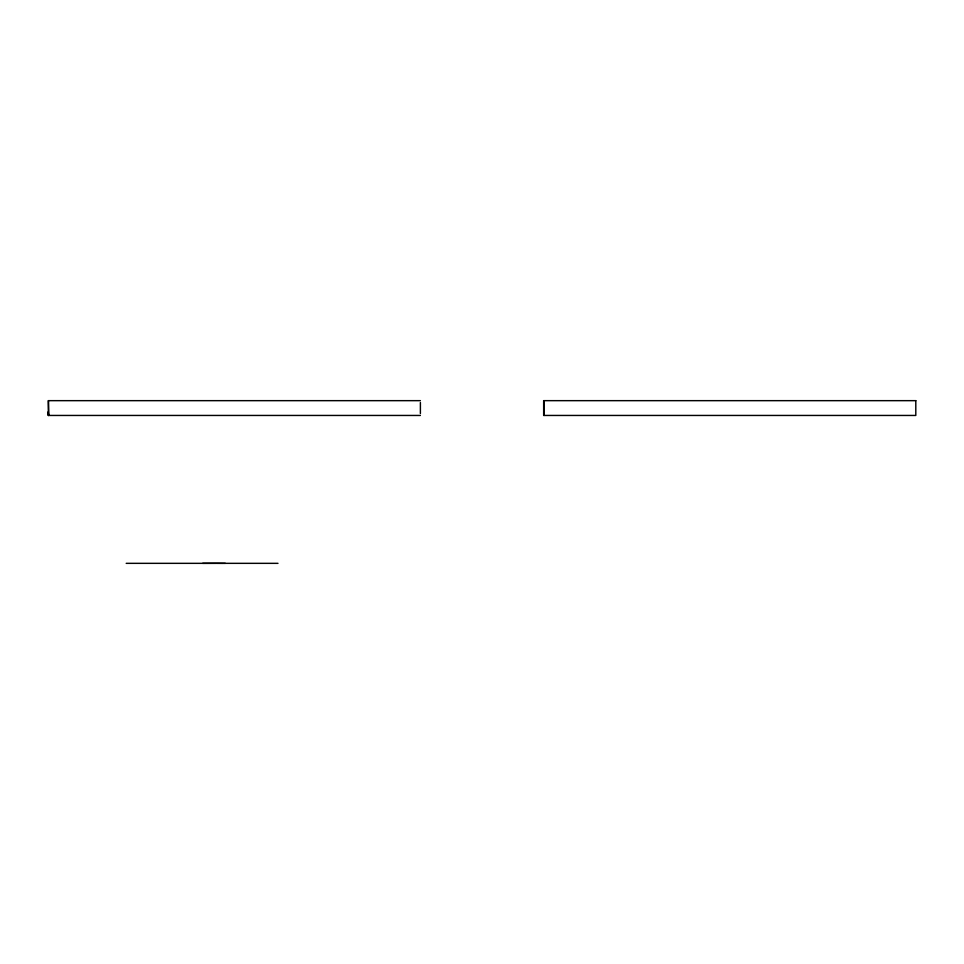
<?xml version="1.0" encoding="UTF-8"?>
<svg xmlns="http://www.w3.org/2000/svg" width="964" height="964" viewBox="0 0 964 964"><rect width="100%" height="100%" fill="white"/><g stroke="black" fill="none" stroke-linecap="round" stroke-linejoin="round"><path stroke-width="1.45" d="M48.537 400.663L48.586 415.448L48.26 400.663L420.388 400.663M420.388 415.448L48.2 415.448L48.26 411.749L48.537 415.448M202.681 563.337L216.31 563.301M126.2 563.337L277.993 563.337M225.299 563.337L224.335 563.337M217.045 563.301L223.624 563.337M544.033 400.663L544.021 415.448M420.388 402.506L420.388 413.592M915.8 400.663L543.66 400.663L543.66 415.448L915.8 415.448L915.8 400.663"/></g></svg>
